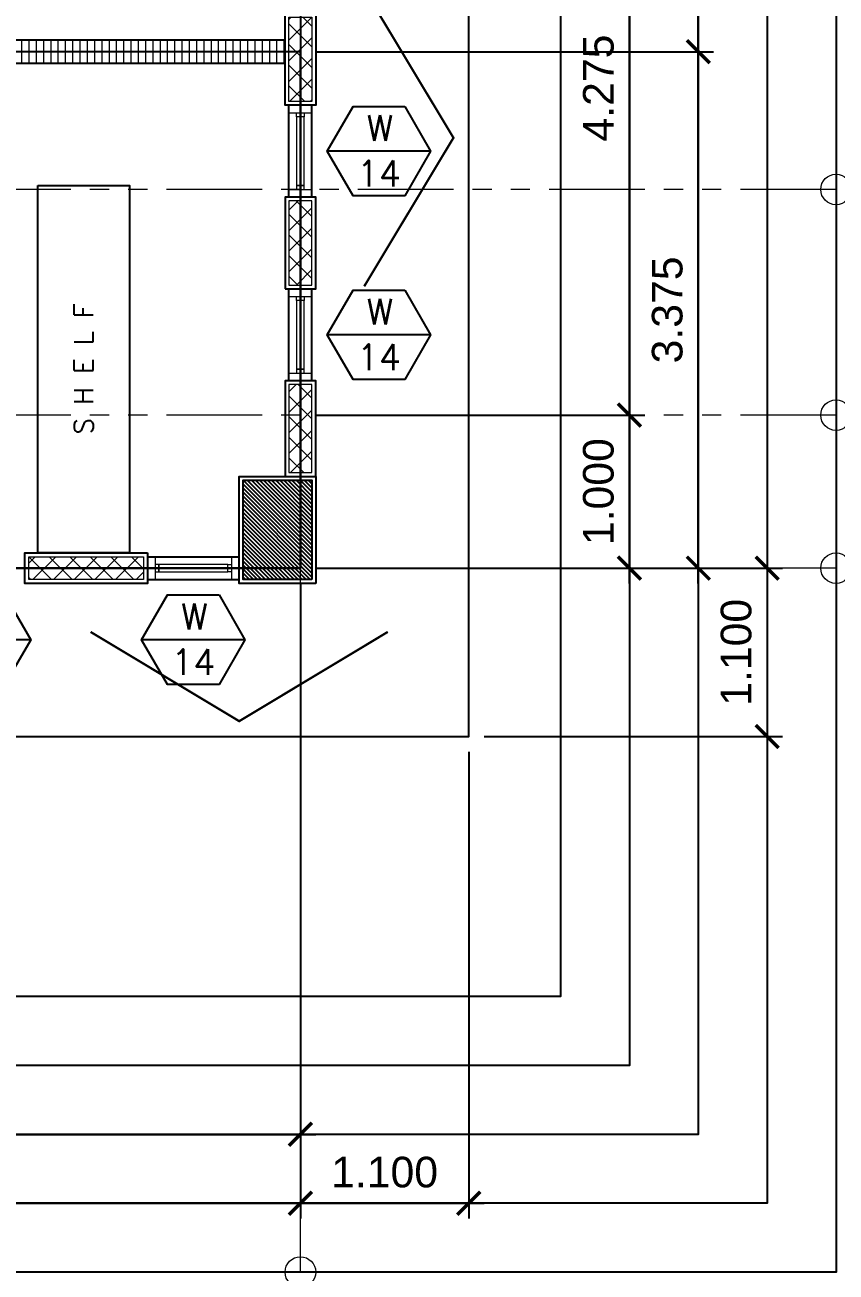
# Model space of a CAD drawing. Header units: metres. Extents: x -12400 to 1, y 0 to 106422.
# Drawn here: x -12062.55 to -12057.25, y 106383.97 to 106392.12 of the extents above; entities that cross this region are included whole.
import ezdxf
from ezdxf.enums import TextEntityAlignment as Align

# ---------------------------------------------------------------- set-up
doc = ezdxf.new("R2010")
doc.units = ezdxf.units.M
doc.header["$PDMODE"] = 35
doc.linetypes.add('PHANTOM2', pattern=[1.25, 0.625, -0.125, 0.125, -0.125, 0.125, -0.125])
for name, color, linetype, lineweight in [('.3', 6, 'Continuous', 30), ('0.1', 1, 'Continuous', 9), ('0.20', 2, 'Continuous', 20), ('A-DIM-100', 8, 'Continuous', 0), ('DIM 001', 251, 'Continuous', 13), ('HATCH', 250, 'Continuous', 5)]:
    doc.layers.add(name, color=color, linetype=linetype, lineweight=lineweight)
for name, color, linetype in [('1AR', 1, 'Continuous'), ('FIXTURE', 35, 'Continuous'), ('FURNITURE', 1, 'Continuous'), ('SCH-WIND', 181, 'Continuous'), ('stone', 15, 'Continuous'), ('WALL', 7, 'Continuous'), ('WINDOW', 1, 'Continuous')]:
    doc.layers.add(name, color=color, linetype=linetype)
doc.layers.add('GUIDELINES', color=206, linetype='Continuous', plot=False)
doc.styles.add('DIMTXT-100', font='arial.ttf')
doc.styles.add('swis721', font='swiss.ttf')
doc.styles.add('T-0.15', font='romans.shx', dxfattribs={"height": 0.15})
doc.styles.add('T.25', font='romans.shx', dxfattribs={"height": 0.2})
doc.dimstyles.new('D-100', dxfattribs={"dimtxt": 0.2, "dimasz": 0.15, "dimexe": 0.1, "dimexo": 0.1, "dimgap": 0.1, "dimtad": 1, "dimdec": 3, "dimzin": 4, "dimdsep": 46, "dimtxsty": 'DIMTXT-100', "dimblk": 'ARCHTICK', "dimcen": 0.2, "dimdle": 0.1, "dimclrd": 8, "dimclre": 8, "dimclrt": 2, "dimadec": 0, "dimazin": 1, "dimtfac": 1, "dimtdec": 3, "dimtofl": 0, "dimtmove": 2, "dimatfit": 3, "dimfxl": 1, "dimarcsym": 0})
doc.dimstyles.new('DIM 200', dxfattribs={"dimtxt": 200, "dimasz": 1, "dimexe": 0, "dimexo": 40, "dimgap": 50, "dimtad": 1, "dimtoh": 1, "dimdec": 0, "dimlfac": 2, "dimtxsty": 'swis721', "dimblk": 'CIR', "dimcen": 0, "dimclrd": 155, "dimclre": 155, "dimclrt": 4, "dimadec": 0, "dimazin": 0, "dimtfac": 1, "dimtdec": 0, "dimtix": 1, "dimtmove": 1, "dimatfit": 3, "dimldrblk": 'CIR', "dimfxl": 0, "dimarcsym": 0})

# ---------------------------------------------------------------- blocks, each defined once
blk = doc.blocks.new('CIR')
at = {"color": 4}
blk.add_circle((0, 0), 50, dxfattribs=at)
blk = doc.blocks.new('_ArchTick')
at = {"color": 0, "linetype": 'ByBlock', "const_width": 0.15}
blk.add_lwpolyline([(-0.5, -0.5), (0.5, 0.5)], dxfattribs=at)
blk = doc.blocks.new('*D1867')
at = {"layer": 'DEFPOINTS', "color": 0, "transparency": 16777216}
for p in [(-12060.75441529414, 106407.0702236537), (-12060.75441529411, 106388.5702236537), (-12057.70441529416, 106388.5702236537)]:
    blk.add_point(p, dxfattribs=at)
at = {"layer": 'DIM 001', "color": 8, "lineweight": -2, "transparency": 16777216}
for p, q in [((-12057.70441529416, 106407.1702236537), (-12057.70441529416, 106388.4702236537)), ((-12060.65441529414, 106407.0702236537), (-12057.60441529416, 106407.0702236537)), ((-12060.65441529411, 106388.5702236537), (-12057.60441529416, 106388.5702236537))]:
    blk.add_line(p, q, dxfattribs=at)
at = {"layer": 'DIM 001', "color": 8, "lineweight": -2, "transparency": 16777216, "xscale": 0.15, "yscale": 0.15, "zscale": 0.15}
for p, rotation in [((-12057.70441529416, 106407.0702236537), 90), ((-12057.70441529416, 106388.5702236537), 270)]:
    blk.add_blockref('_ArchTick', p, dxfattribs=dict(at, rotation=rotation))
at = {"layer": 'DIM 001', "color": 2, "transparency": 16777216, "insert": (-12057.90652989167, 106397.8202236537), "char_height": 0.2, "attachment_point": 5, "rotation": 90, "style": 'DIMTXT-100'}
blk.add_mtext('18.500', dxfattribs=at)
blk = doc.blocks.new('*D1868')
at = {"layer": 'DEFPOINTS', "color": 0, "transparency": 16777216}
for p in [(-12060.75441529411, 106388.5702236537), (-12059.65441529414, 106387.4702236538), (-12057.70441529417, 106387.4702236538)]:
    blk.add_point(p, dxfattribs=at)
at = {"layer": 'DIM 001', "color": 8, "lineweight": -2, "transparency": 16777216}
for p, q in [((-12057.70441529417, 106388.6702236538), (-12057.70441529417, 106387.3702236538)), ((-12060.65441529411, 106388.5702236537), (-12057.60441529416, 106388.5702236537)), ((-12059.55441529414, 106387.4702236538), (-12057.60441529416, 106387.4702236538))]:
    blk.add_line(p, q, dxfattribs=at)
at = {"layer": 'DIM 001', "color": 8, "lineweight": -2, "transparency": 16777216, "xscale": 0.15, "yscale": 0.15, "zscale": 0.15}
for p, rotation in [((-12057.70441529417, 106388.5702236537), 90), ((-12057.70441529417, 106387.4702236538), 270)]:
    blk.add_blockref('_ArchTick', p, dxfattribs=dict(at, rotation=rotation))
at = {"layer": 'DIM 001', "color": 2, "transparency": 16777216, "insert": (-12057.90652989168, 106388.0202236537), "char_height": 0.2, "attachment_point": 5, "rotation": 90, "style": 'DIMTXT-100'}
blk.add_mtext('1.100', dxfattribs=at)
blk = doc.blocks.new('*D1869')
at = {"layer": 'DEFPOINTS', "color": 0, "transparency": 16777216}
for p in [(-12060.75441529414, 106391.9452236538), (-12058.15441529416, 106391.9452236538), (-12060.75441529414, 106388.5702236538)]:
    blk.add_point(p, dxfattribs=at)
at = {"layer": 'DIM 001', "color": 8, "lineweight": -2, "transparency": 16777216}
for p, q in [((-12058.15441529416, 106388.4702236538), (-12058.15441529416, 106392.0452236538)), ((-12060.65441529414, 106391.9452236538), (-12058.05441529415, 106391.9452236538)), ((-12060.65441529414, 106388.5702236538), (-12058.05441529415, 106388.5702236538))]:
    blk.add_line(p, q, dxfattribs=at)
at = {"layer": 'DIM 001', "color": 8, "lineweight": -2, "transparency": 16777216, "xscale": 0.15, "yscale": 0.15, "zscale": 0.15}
for p, rotation in [((-12058.15441529416, 106391.9452236538), 90), ((-12058.15441529416, 106388.5702236538), 270)]:
    blk.add_blockref('_ArchTick', p, dxfattribs=dict(at, rotation=rotation))
at = {"layer": 'DIM 001', "color": 2, "transparency": 16777216, "insert": (-12058.35659810449, 106390.2577236537), "char_height": 0.2, "attachment_point": 5, "rotation": 90, "style": 'DIMTXT-100'}
blk.add_mtext('3.375', dxfattribs=at)
blk = doc.blocks.new('*D1870')
at = {"layer": 'DEFPOINTS', "color": 0, "transparency": 16777216}
for p in [(-12060.75441529414, 106398.0952236537), (-12058.15441529416, 106398.0952236537), (-12060.75441529414, 106391.9452236538)]:
    blk.add_point(p, dxfattribs=at)
at = {"layer": 'DIM 001', "color": 8, "lineweight": -2, "transparency": 16777216}
for p, q in [((-12058.15441529416, 106391.8452236538), (-12058.15441529416, 106398.1952236537)), ((-12060.65441529414, 106398.0952236537), (-12058.05441529416, 106398.0952236537)), ((-12060.65441529414, 106391.9452236538), (-12058.05441529416, 106391.9452236538))]:
    blk.add_line(p, q, dxfattribs=at)
at = {"layer": 'DIM 001', "color": 8, "lineweight": -2, "transparency": 16777216, "xscale": 0.15, "yscale": 0.15, "zscale": 0.15}
for p, rotation in [((-12058.15441529416, 106398.0952236537), 90), ((-12058.15441529416, 106391.9452236538), 270)]:
    blk.add_blockref('_ArchTick', p, dxfattribs=dict(at, rotation=rotation))
at = {"layer": 'DIM 001', "color": 2, "transparency": 16777216, "insert": (-12058.35652989167, 106395.0202236537), "char_height": 0.2, "attachment_point": 5, "rotation": 90, "style": 'DIMTXT-100'}
blk.add_mtext('6.150', dxfattribs=at)
blk = doc.blocks.new('*D1875')
at = {"layer": 'DEFPOINTS', "color": 0, "transparency": 16777216}
for p in [(-12060.75441529412, 106389.5702236539), (-12058.60441529416, 106389.5702236539), (-12060.75441529414, 106388.5702236537)]:
    blk.add_point(p, dxfattribs=at)
at = {"layer": 'DIM 001', "color": 8, "lineweight": -2, "transparency": 16777216}
for p, q in [((-12058.60441529416, 106388.4702236537), (-12058.60441529416, 106389.6702236539)), ((-12060.65441529412, 106389.5702236539), (-12058.50441529416, 106389.5702236539)), ((-12060.65441529414, 106388.5702236537), (-12058.50441529416, 106388.5702236537))]:
    blk.add_line(p, q, dxfattribs=at)
at = {"layer": 'DIM 001', "color": 8, "lineweight": -2, "transparency": 16777216, "xscale": 0.15, "yscale": 0.15, "zscale": 0.15}
for p, rotation in [((-12058.60441529416, 106389.5702236539), 90), ((-12058.60441529416, 106388.5702236537), 270)]:
    blk.add_blockref('_ArchTick', p, dxfattribs=dict(at, rotation=rotation))
at = {"layer": 'DIM 001', "color": 2, "transparency": 16777216, "insert": (-12058.80652989167, 106389.0702236538), "char_height": 0.2, "attachment_point": 5, "rotation": 90, "style": 'DIMTXT-100'}
blk.add_mtext('1.000', dxfattribs=at)
blk = doc.blocks.new('*D1876')
at = {"layer": 'DEFPOINTS', "color": 0, "transparency": 16777216}
for p in [(-12069.75441529414, 106393.8452236537), (-12058.60441529416, 106393.8452236537), (-12060.75441529412, 106389.5702236539)]:
    blk.add_point(p, dxfattribs=at)
at = {"layer": 'DIM 001', "color": 8, "lineweight": -2, "transparency": 16777216}
for p, q in [((-12058.60441529416, 106389.4702236539), (-12058.60441529416, 106393.9452236537)), ((-12069.65441529414, 106393.8452236537), (-12058.50441529416, 106393.8452236537)), ((-12060.65441529412, 106389.5702236539), (-12058.50441529416, 106389.5702236539))]:
    blk.add_line(p, q, dxfattribs=at)
at = {"layer": 'DIM 001', "color": 8, "lineweight": -2, "transparency": 16777216, "xscale": 0.15, "yscale": 0.15, "zscale": 0.15}
for p, rotation in [((-12058.60441529416, 106393.8452236537), 90), ((-12058.60441529416, 106389.5702236539), 270)]:
    blk.add_blockref('_ArchTick', p, dxfattribs=dict(at, rotation=rotation))
at = {"layer": 'DIM 001', "color": 2, "transparency": 16777216, "insert": (-12058.80652989168, 106391.7077236538), "char_height": 0.2, "attachment_point": 5, "rotation": 90, "style": 'DIMTXT-100'}
blk.add_mtext('4.275', dxfattribs=at)
blk = doc.blocks.new('*D1853')
at = {"layer": 'DEFPOINTS', "color": 0, "transparency": 16777216}
for p in [(-12086.75441529414, 106388.5702236537), (-12060.75441529414, 106388.5702236537), (-12060.75441529414, 106384.4202236537)]:
    blk.add_point(p, dxfattribs=at)
at = {"layer": 'DIM 001', "color": 8, "lineweight": -2, "transparency": 16777216}
for p, q in [((-12086.75441529414, 106388.4702236537), (-12086.75441529414, 106384.3202236537)), ((-12060.75441529414, 106388.4702236537), (-12060.75441529414, 106384.3202236537)), ((-12086.85441529414, 106384.4202236537), (-12060.65441529414, 106384.4202236537))]:
    blk.add_line(p, q, dxfattribs=at)
at = {"layer": 'DIM 001', "color": 8, "lineweight": -2, "transparency": 16777216, "xscale": 0.15, "yscale": 0.15, "zscale": 0.15, "rotation": 180}
blk.add_blockref('_ArchTick', (-12086.75441529414, 106384.4202236537), dxfattribs=at)
at = {"layer": 'DIM 001', "color": 8, "lineweight": -2, "transparency": 16777216, "xscale": 0.15, "yscale": 0.15, "zscale": 0.15}
blk.add_blockref('_ArchTick', (-12060.75441529414, 106384.4202236537), dxfattribs=at)
at = {"layer": 'DIM 001', "color": 2, "transparency": 16777216, "insert": (-12073.75441529414, 106384.6223382513), "char_height": 0.2, "attachment_point": 5, "style": 'DIMTXT-100'}
blk.add_mtext('26.000', dxfattribs=at)
blk = doc.blocks.new('*D1854')
at = {"layer": 'DEFPOINTS', "color": 0, "transparency": 16777216}
for p in [(-12060.75441529414, 106388.5702236537), (-12059.65441529414, 106387.4702236537), (-12059.65441529414, 106384.4202236537)]:
    blk.add_point(p, dxfattribs=at)
at = {"layer": 'DIM 001', "color": 8, "lineweight": -2, "transparency": 16777216}
for p, q in [((-12060.75441529414, 106388.4702236537), (-12060.75441529414, 106384.3202236537)), ((-12059.65441529414, 106387.3702236537), (-12059.65441529414, 106384.3202236537)), ((-12060.85441529414, 106384.4202236537), (-12059.55441529414, 106384.4202236537))]:
    blk.add_line(p, q, dxfattribs=at)
at = {"layer": 'DIM 001', "color": 8, "lineweight": -2, "transparency": 16777216, "xscale": 0.15, "yscale": 0.15, "zscale": 0.15, "rotation": 180}
blk.add_blockref('_ArchTick', (-12060.75441529414, 106384.4202236537), dxfattribs=at)
at = {"layer": 'DIM 001', "color": 8, "lineweight": -2, "transparency": 16777216, "xscale": 0.15, "yscale": 0.15, "zscale": 0.15}
blk.add_blockref('_ArchTick', (-12059.65441529414, 106384.4202236537), dxfattribs=at)
at = {"layer": 'DIM 001', "color": 2, "transparency": 16777216, "insert": (-12060.20441529414, 106384.6223382513), "char_height": 0.2, "attachment_point": 5, "style": 'DIMTXT-100'}
blk.add_mtext('1.100', dxfattribs=at)
blk = doc.blocks.new('*D1895')
at = {"layer": 'DEFPOINTS', "color": 0, "transparency": 16777216}
for p in [(-12069.75441529414, 106388.5702236537), (-12060.75441529414, 106388.5702236537), (-12060.75441529414, 106384.8702236537)]:
    blk.add_point(p, dxfattribs=at)
at = {"layer": 'DIM 001', "color": 8, "lineweight": -2, "transparency": 16777216}
for p, q in [((-12069.75441529414, 106388.4702236537), (-12069.75441529414, 106384.7702236537)), ((-12060.75441529414, 106388.4702236537), (-12060.75441529414, 106384.7702236537)), ((-12069.85441529414, 106384.8702236537), (-12060.65441529414, 106384.8702236537))]:
    blk.add_line(p, q, dxfattribs=at)
at = {"layer": 'DIM 001', "color": 8, "lineweight": -2, "transparency": 16777216, "xscale": 0.15, "yscale": 0.15, "zscale": 0.15, "rotation": 180}
blk.add_blockref('_ArchTick', (-12069.75441529414, 106384.8702236537), dxfattribs=at)
at = {"layer": 'DIM 001', "color": 8, "lineweight": -2, "transparency": 16777216, "xscale": 0.15, "yscale": 0.15, "zscale": 0.15}
blk.add_blockref('_ArchTick', (-12060.75441529414, 106384.8702236537), dxfattribs=at)
at = {"layer": 'DIM 001', "color": 2, "transparency": 16777216, "insert": (-12065.25441529414, 106385.0723382513), "char_height": 0.2, "attachment_point": 5, "style": 'DIMTXT-100'}
blk.add_mtext('9.000', dxfattribs=at)
blk = doc.blocks.new('A$C1B753C5A')
at = {"layer": 'WALL'}
h = blk.add_hatch(dxfattribs=at)
h.set_pattern_fill('ANSI31', color=250, scale=0.15)
h.set_pattern_definition([(45, (-1494.388102653662, 303.0677240852394), (-0.01325825214724777, 0.01325825214724777), [])])
h.paths.add_polyline_path([(0.4750000000001364, 0.6749999999999545), (0.02500000000009089, 0.6749999999999545), (0.02500000000009095, 0.02499999999997721), (0.4750000000001364, 0.02499999999997721)])
at = {"color": 7}
blk.add_lwpolyline([(0, 0), (0.5000000000002274, 0), (0.5000000000002274, 0.6999999999999318), (0, 0.6999999999999318)], close=True, dxfattribs=at)
at = {"layer": 'stone', "color": 5}
blk.add_lwpolyline([(0.02500000000009095, 0.02499999999997726), (0.4750000000001364, 0.02499999999997726), (0.4750000000001364, 0.6749999999999545), (0.02500000000009095, 0.6749999999999545)], close=True, dxfattribs=at)
blk = doc.blocks.new('COLUMNS2F')
at = {"xscale": -1}
blk.add_blockref('A$C1B753C5A', (-12136.85441529414, 106325.6499565114), dxfattribs=at)
blk = doc.blocks.new('*U1775')
at = {"layer": 'HATCH'}
h = blk.add_hatch(dxfattribs=at)
h.set_pattern_fill('ANSI37', color=256, scale=0.03, angle=-180)
h.set_pattern_definition([(225, (-0.2874999999911887, 0), (0.06735192090801863, -0.06735192090801868), []), (314.9999999999999, (-0.2874999999911887, 0), (0.06735192090801868, 0.06735192090801861), [])])
h.paths.add_polyline_path([(0.02500000000873115, 0.1749999999883585), (0.02500000000873115, 0.02499999999417923), (0.7750000000142683, 0.02499999999417923), (0.7750000000142683, 0.1749999999883585)])
blk.add_lwpolyline([(0, 0.1999999999825377), (0, 0), (0.8000000000084475, 0), (0.8000000000084475, 0.1999999999825377)], close=True)
blk.add_lwpolyline([(0.02500000000873115, 0.1749999999883585), (0.02500000000873115, 0.02499999999417923), (0.7750000000142683, 0.02499999999417923), (0.7750000000142683, 0.1749999999883585)], close=True, dxfattribs=at)
blk = doc.blocks.new('*U299')
at = {"layer": 'HATCH'}
h = blk.add_hatch(dxfattribs=at)
h.set_pattern_fill('ANSI37', color=256, scale=0.03, angle=-180)
h.set_pattern_definition([(225, (-0.4625000007007547, 0), (0.06735192090801863, -0.06735192090801868), []), (314.9999999999999, (-0.4625000007007547, 0), (0.06735192090801868, 0.06735192090801861), [])])
h.paths.add_polyline_path([(0.02500000000873115, 0.1749999999883585), (0.02500000000873115, 0.02499999999417923), (0.5999999993047023, 0.02499999999417923), (0.5999999993047023, 0.1749999999883585)])
blk.add_lwpolyline([(0, 0.1999999999825377), (0, 0), (0.6249999992988815, 0), (0.6249999992988815, 0.1999999999825377)], close=True)
blk.add_lwpolyline([(0.02500000000873115, 0.1749999999883585), (0.02500000000873115, 0.02499999999417923), (0.5999999993047023, 0.02499999999417923), (0.5999999993047023, 0.1749999999883585)], close=True, dxfattribs=at)
blk = doc.blocks.new('*U297')
at = {"layer": 'HATCH'}
h = blk.add_hatch(dxfattribs=at)
h.set_pattern_fill('ANSI31', color=256, scale=0.015, angle=45)
h.set_pattern_definition([(90, (6.362500000032014, 0), (-0.04762500000000001, 0), [])])
h.paths.add_polyline_path([(7.45000000003165, 0), (7.45000000003165, 0.1499999999796273), (0, 0.1499999999796273), (0, 0)])
at = {"color": 3}
blk.add_lwpolyline([(7.45000000003165, 0), (7.45000000003165, 0.1499999999796273), (0, 0.1499999999796273), (0, 0)], close=True, dxfattribs=at)
blk = doc.blocks.new('*U1770')
at = {"layer": 'HATCH'}
h = blk.add_hatch(dxfattribs=at)
h.set_pattern_fill('ANSI37', color=256, scale=0.03, angle=-180)
h.set_pattern_definition([(225, (-0.4875000000051728, 0), (0.06735192090801863, -0.06735192090801868), []), (314.9999999999999, (-0.4875000000051728, 0), (0.06735192090801868, 0.06735192090801861), [])])
h.paths.add_polyline_path([(0.02500000000873115, 0.1749999999883585), (0.02500000000873115, 0.02499999999417923), (0.5750000000002842, 0.02499999999417923), (0.5750000000002842, 0.1749999999883585)])
blk.add_lwpolyline([(0, 0.1999999999825377), (0, 0), (0.5999999999944634, 0), (0.5999999999944634, 0.1999999999825377)], close=True)
blk.add_lwpolyline([(0.02500000000873115, 0.1749999999883585), (0.02500000000873115, 0.02499999999417923), (0.5750000000002842, 0.02499999999417923), (0.5750000000002842, 0.1749999999883585)], close=True, dxfattribs=at)
blk = doc.blocks.new('FP_5F')
at = {"layer": '.3', "color": 3}
for points in [[(27.100000000004, 3.599999999321881), (27.100000000004, 4.04999999931897)], [(27.100000000004, 2.399999999310239), (27.100000000004, 2.849999999321881)], [(26.17500000001564, 1.099999999991269), (26.62500000001637, 1.099999999991269)]]:
    blk.add_lwpolyline(points, dxfattribs=at)
at = {"layer": '0.20'}
for points in [[(27.02500000000691, 4.12499999931606), (27.02500000000691, 4.07499999931315), (27.17500000000109, 4.07499999931315), (27.17500000000109, 4.12499999931606)], [(27.07500000000982, 4.04999999931897), (27.07500000000982, 4.07499999931315), (27.12499999999818, 4.07499999931315), (27.12499999999818, 4.04999999931897)], [(27.07500000000982, 3.599999999321881), (27.07500000000982, 3.57499999931315), (27.12499999999818, 3.57499999931315), (27.12499999999818, 3.599999999321881)], [(27.02500000000691, 3.524999999310239), (27.02500000000691, 3.57499999931315), (27.17500000000109, 3.57499999931315), (27.17500000000109, 3.524999999310239)], [(27.02500000000691, 2.92499999931897), (27.02500000000691, 2.87499999931606), (27.17500000000109, 2.87499999931606), (27.17500000000109, 2.92499999931897)], [(27.07500000000982, 2.849999999321881), (27.07500000000982, 2.87499999931606), (27.12499999999818, 2.87499999931606), (27.12499999999818, 2.849999999321881)], [(27.02500000000691, 2.32499999931315), (27.02500000000691, 2.37499999931606), (27.17500000000109, 2.37499999931606), (27.17500000000109, 2.32499999931315)], [(27.07500000000982, 2.399999999310239), (27.07500000000982, 2.37499999931606), (27.12499999999818, 2.37499999931606), (27.12499999999818, 2.399999999310239)], [(26.10000000001673, 1.174999999988358), (26.15000000001601, 1.174999999988358), (26.15000000001601, 1.024999999994179), (26.10000000001673, 1.024999999994179)], [(26.7000000000171, 1.174999999988358), (26.65000000001601, 1.174999999988358), (26.65000000001601, 1.024999999994179), (26.7000000000171, 1.024999999994179)], [(26.17500000001564, 1.124999999985448), (26.15000000001601, 1.124999999985448), (26.15000000001601, 1.07499999999709), (26.17500000001564, 1.07499999999709)], [(26.62500000001637, 1.124999999985448), (26.65000000001601, 1.124999999985448), (26.65000000001601, 1.07499999999709), (26.62500000001637, 1.07499999999709)]]:
    blk.add_lwpolyline(points, close=True, dxfattribs=at)
at = {"layer": '0.20', "color": 8}
for points in [[(27.07500000000982, 4.04999999931897), (27.07500000000982, 3.599999999321881), (27.12499999999818, 3.599999999321881), (27.12499999999818, 4.04999999931897)], [(27.07500000000982, 2.849999999321881), (27.07500000000982, 2.399999999310239), (27.12499999999818, 2.399999999310239), (27.12499999999818, 2.849999999321881)], [(26.62500000001637, 1.124999999985448), (26.17500000001564, 1.124999999985448), (26.17500000001564, 1.07499999999709), (26.62500000001637, 1.07499999999709)]]:
    blk.add_lwpolyline(points, close=True, dxfattribs=at)
at = {"layer": '1AR', "color": 1}
blk.add_lwpolyline([(18, 1.000000000160071), (18, 2.91038304567337e-11), (28.19999999999891, 0), (28.19999999999891, 20.69999999998254), (18, 20.69999999998254), (18, 19.69999999998254)], dxfattribs=at)
at = {"layer": 'FIXTURE'}
for points in [[(27.51668330130451, 4.883208052822738, 0.015, 0.015, 0), (28.09999999991669, 3.912406039627967, 0.015, 0.015, 0), (27.51668330130451, 2.941604026418645, 0.015, 0.015, 0)], [(27.67080201495446, 0.6833166986034485, 0.015, 0.015, 0), (26.7000000017506, 0.09999999999126885, 0.015, 0.015, 0), (25.72919798854673, 0.6833166986034485, 0.015, 0.015, 0)]]:
    blk.add_lwpolyline(points, format="xyseb", dxfattribs=at)
at = {"layer": 'FURNITURE'}
blk.add_lwpolyline([(25.38374999996631, 3.600000000005821), (25.98374999996668, 3.600000000005821), (25.98374999996668, 1.19999999999709), (25.38374999996631, 1.19999999999709)], close=True, dxfattribs=at)
at = {"layer": 'GUIDELINES'}
for points in [[(1.100000000000364, 19.60000000000582), (10.10000000000036, 19.60000000000582), (10.10000000000036, 18.90000000000873), (18.10000000000036, 18.90000000000873), (18.10000000000036, 19.60000000000582), (27.10000000000036, 19.60000000000582), (27.10000000000036, 1.100000000005821), (18.10000000000036, 1.100000000005821), (18.10000000000036, 2.100000000122236), (10.10000000000036, 2.100000000122236), (10.10000000000036, 1.100000000005821), (1.100000000000364, 1.100000000005821)], [(18.10000000000036, 4.475000000005821), (18.10000000000036, 2.099999999991269), (12.95000000000073, 2.099999999991269), (12.95000000000073, 6.374999999985448), (18.10000000000036, 6.374999999985448), (18.10000000000036, 10.62499999998545), (27.10000000000036, 10.62499999998545), (27.10000000000036, 4.475000000005821)], [(27.10000000000036, 4.475000000005821), (27.10000000000036, 4.475000000005821), (27.10000000000036, 4.475000000005821), (18.09999999994579, 4.475000000005821), (18.10000000000036, 1.099999999991269), (27.10000000002947, 1.099999999991269)]]:
    blk.add_lwpolyline(points, close=True, dxfattribs=at)
at = {"layer": 'WINDOW'}
for p, q in [((27.02500000000691, 3.524999999310239), (27.02500000000691, 4.12499999931606)), ((27.17500000000109, 3.524999999310239), (27.17500000000109, 4.12499999931606)), ((27.02500000000691, 2.32499999931315), (27.02500000000691, 2.92499999931897)), ((27.17500000000109, 2.32499999931315), (27.17500000000109, 2.92499999931897)), ((26.10000000001673, 1.174999999988358), (26.7000000000171, 1.174999999988358)), ((26.10000000001673, 1.024999999994179), (26.7000000000171, 1.024999999994179))]:
    blk.add_line(p, q, dxfattribs=at)
blk.add_blockref('COLUMNS2F', (12164.05441529414, -106324.6499565114))
at = {"xscale": -1.000000000000013, "rotation": 90}
blk.add_blockref('*U1770', (27.19999999999527, 4.724999999321881), dxfattribs=at)
at = {"color": 1}
blk.add_blockref('*U297', (19.54999999994652, 4.400000000023283), dxfattribs=at)
at = {"rotation": 90}
for name, p in [('*U1770', (27.19999999998072, 2.92499999931897)), ('*U299', (27.19999999998072, 1.700000000011642))]:
    blk.add_blockref(name, p, dxfattribs=at)
at = {"xscale": -1}
blk.add_blockref('*U1775', (26.10000000001673, 1.000000000014552), dxfattribs=at)
at = {"layer": '0.1', "color": 2, "insert": (25.68346440517962, 2.402505409176229), "char_height": 0.125, "attachment_point": 5, "rotation": 89.99999999999993, "style": 'T.25'}
blk.add_mtext_dynamic_manual_height_columns('{\\C3;S H E L F}', width=1.286489697929028, gutter_width=1, heights=[0], dxfattribs=at)
at = {"layer": '0.1', "color": 2, "insert": (27.18063405127759, -0.1999999999970896), "char_height": 0.22, "attachment_point": 5}
blk.add_mtext_dynamic_manual_height_columns('{\\Fx-hlvm1s|c0;\\W0.9;\\T0.9;\\C3;LN OF LEDGE}', width=5150.828219755791, gutter_width=1, heights=[0], dxfattribs=at)
blk = doc.blocks.new('W-TAG')
at = {"layer": 'SCH-WIND'}
blk.add_line((-0.2999999999883585, 1.4210854715202e-14), (0.2999999999883585, -1.4210854715202e-14), dxfattribs=at)
blk.add_lwpolyline([(-0.1500000000232831, 0.2598076211288429), (-0.3000000000465661, 1.4210854715202e-14), (-0.1500000000232831, -0.2598076211288429), (0.1499999999650754, -0.2598076211288429), (0.2999999999883585, -1.4210854715202e-14), (0.1499999999650754, 0.2598076211288429)], close=True, dxfattribs=at)
at = {"layer": 'SCH-WIND', "color": 2, "style": 'T-0.15'}
for tag, p in [('W-TAG', (-0.005861362880693832, 0.1346037882111908)), ('W-NO', (-1.4210854715202e-14, -0.1299038105644215))]:
    blk.add_attdef(tag, text='', height=0.15, dxfattribs=at).set_placement(p, align=Align.MIDDLE_CENTER)
blk = doc.blocks.new('GRID1')
at = {"color": 6, "linetype": 'PHANTOM2'}
for points in [[(-12134.25441529414, 106384.7702236537), (-12134.25441529414, 106412.5702236537)], [(-12130.75441529413, 106391.8452236537), (-12163.75441529414, 106391.8452236537)], [(-12130.7544152941, 106390.3702236538), (-12163.75441529411, 106390.3702236538)], [(-12130.75441529413, 106389.3702236537), (-12163.75441529414, 106389.3702236537)]]:
    blk.add_leader(points, dimstyle='DIM 200', override={"dimasz": 0.002, "dimgap": 60, "dimtad": 0}, dxfattribs=at)

msp = doc.modelspace()

# ---------------------------------------------------------------- linework, layer by layer
at = {"layer": 'GUIDELINES'}
for points in [[(-12090.25441529414, 106411.7702236537), (-12057.25441529413, 106411.7702236537), (-12057.25441529413, 106383.9702236537), (-12090.25441529414, 106383.9702236537)], [(-12089.80441529414, 106411.3202236537), (-12057.70441529413, 106411.3202236537), (-12057.70441529413, 106384.4202236537), (-12089.80441529414, 106384.4202236537)], [(-12089.35441529414, 106410.8702236537), (-12058.15441529413, 106410.8702236537), (-12058.15441529413, 106384.8702236537), (-12089.35441529414, 106384.8702236537)], [(-12088.90441529414, 106410.4202236537), (-12058.60441529413, 106410.4202236537), (-12058.60441529413, 106385.3202236537), (-12088.90441529414, 106385.3202236537)], [(-12088.90441529414, 106410.4202236537), (-12058.60441529413, 106410.4202236537), (-12058.60441529413, 106385.3202236537), (-12088.90441529414, 106385.3202236537)], [(-12088.45441529414, 106409.9702236537), (-12059.05441529413, 106409.9702236537), (-12059.05441529413, 106385.7702236537), (-12088.45441529414, 106385.7702236537)]]:
    msp.add_lwpolyline(points, close=True, dxfattribs=at)

# ---------------------------------------------------------------- block references
at = {"color": 1}
msp.add_blockref('FP_5F', (-12087.85441529414, 106387.4702236537), dxfattribs=at)
at = {"layer": 'A-DIM-100'}
msp.add_blockref('GRID1', (73.50000000000182, -0.8000000000029104), dxfattribs=at)
msp.add_blockref('GRID1', (73.50000000000182, -0.8000000000029104), dxfattribs=at)
at = {"layer": 'SCH-WIND', "color": 2}
ref = msp.add_blockref('W-TAG', (-12060.24191529411, 106391.295223653), dxfattribs=dict(at, xscale=-1.125000000042443, yscale=1.125000000042443, zscale=1.125000000042443))
ref.add_attrib('W-NO', '14', dxfattribs={"color": 2, "height": 0.1687500000063664, "style": 'T-0.15'}).set_placement((-12060.24191529411, 106391.1490818661), align=Align.MIDDLE_CENTER)
ref.add_attrib('W-TAG', 'W', dxfattribs={"color": 2, "height": 0.1687500000063664, "style": 'T-0.15'}).set_placement((-12060.23532126086, 106391.4466529148), align=Align.MIDDLE_CENTER)
ref = msp.add_blockref('W-TAG', (-12060.24191529411, 106390.095223653), dxfattribs=dict(at, xscale=-1.125000000042443, yscale=1.125000000042443, zscale=1.125000000042443))
ref.add_attrib('W-NO', '14', dxfattribs={"color": 2, "height": 0.1687500000063664, "style": 'T-0.15'}).set_placement((-12060.24191529411, 106389.9490818661), align=Align.MIDDLE_CENTER)
ref.add_attrib('W-TAG', 'W', dxfattribs={"color": 2, "height": 0.1687500000063664, "style": 'T-0.15'}).set_placement((-12060.23532126086, 106390.2466529148), align=Align.MIDDLE_CENTER)
ref = msp.add_blockref('W-TAG', (-12062.85441529419, 106388.10294008), dxfattribs=dict(at, xscale=-1.125000000042443, yscale=1.125000000042443, zscale=1.125000000042443))
ref.add_attrib('W-NO', '14', dxfattribs={"color": 2, "height": 0.1687500000063664, "style": 'T-0.15'}).set_placement((-12062.85441529419, 106387.9567982931), align=Align.MIDDLE_CENTER)
ref.add_attrib('W-TAG', 'W', dxfattribs={"color": 2, "height": 0.1687500000063664, "style": 'T-0.15'}).set_placement((-12062.84782126095, 106388.2543693418), align=Align.MIDDLE_CENTER)
ref = msp.add_blockref('W-TAG', (-12061.45441529416, 106388.10294008), dxfattribs=dict(at, xscale=-1.125000000042443, yscale=1.125000000042443, zscale=1.125000000042443))
ref.add_attrib('W-NO', '14', dxfattribs={"color": 2, "height": 0.1687500000063664, "style": 'T-0.15'}).set_placement((-12061.45441529416, 106387.9567982931), align=Align.MIDDLE_CENTER)
ref.add_attrib('W-TAG', 'W', dxfattribs={"color": 2, "height": 0.1687500000063664, "style": 'T-0.15'}).set_placement((-12061.44782126092, 106388.2543693418), align=Align.MIDDLE_CENTER)

# ---------------------------------------------------------------- dimensions: what is measured, and where the dimension line sits
at = {"layer": 'DIM 001'}
for base, p1, p2, picture, middle in [((-12057.70441529416, 106388.5702236537), (-12060.75441529414, 106407.0702236537), (-12060.75441529411, 106388.5702236537), '*D1867', (-12057.90652989167, 106397.8202236537)), ((-12058.15441529416, 106398.0952236537), (-12060.75441529414, 106391.9452236537), (-12060.75441529414, 106398.0952236537), '*D1870', (-12058.35652989167, 106395.0202236537)), ((-12058.60441529416, 106393.8452236537), (-12060.75441529412, 106389.5702236538), (-12069.75441529414, 106393.8452236537), '*D1876', (-12058.80652989168, 106391.7077236538)), ((-12058.15441529416, 106391.9452236538), (-12060.75441529414, 106388.5702236537), (-12060.75441529414, 106391.9452236537), '*D1869', (-12058.35659810449, 106390.2577236537)), ((-12058.60441529416, 106389.5702236539), (-12060.75441529414, 106388.5702236537), (-12060.75441529412, 106389.5702236538), '*D1875', (-12058.80652989167, 106389.0702236538)), ((-12057.70441529417, 106387.4702236538), (-12060.75441529411, 106388.5702236537), (-12059.65441529414, 106387.4702236537), '*D1868', (-12057.90652989168, 106388.0202236537))]:
    dim = msp.add_linear_dim(base=base, p1=p1, p2=p2, angle=90, dimstyle='D-100', dxfattribs=at)
    dim.commit()
    dim.dimension.update_dxf_attribs({"geometry": picture, "text_midpoint": middle})
for base, p1, p2, picture, middle in [((-12060.75441529414, 106384.4202236537), (-12086.75441529414, 106388.5702236537), (-12060.75441529414, 106388.5702236537), '*D1853', (-12073.75441529414, 106384.6223382513)), ((-12060.75441529414, 106384.8702236537), (-12069.75441529414, 106388.5702236537), (-12060.75441529414, 106388.5702236537), '*D1895', (-12065.25441529414, 106385.0723382513)), ((-12059.65441529414, 106384.4202236537), (-12060.75441529414, 106388.5702236537), (-12059.65441529414, 106387.4702236537), '*D1854', (-12060.20441529414, 106384.6223382513))]:
    dim = msp.add_linear_dim(base=base, p1=p1, p2=p2, dimstyle='D-100', dxfattribs=at)
    dim.commit()
    dim.dimension.update_dxf_attribs({"geometry": picture, "text_midpoint": middle})

doc.saveas('drawing.dxf')
